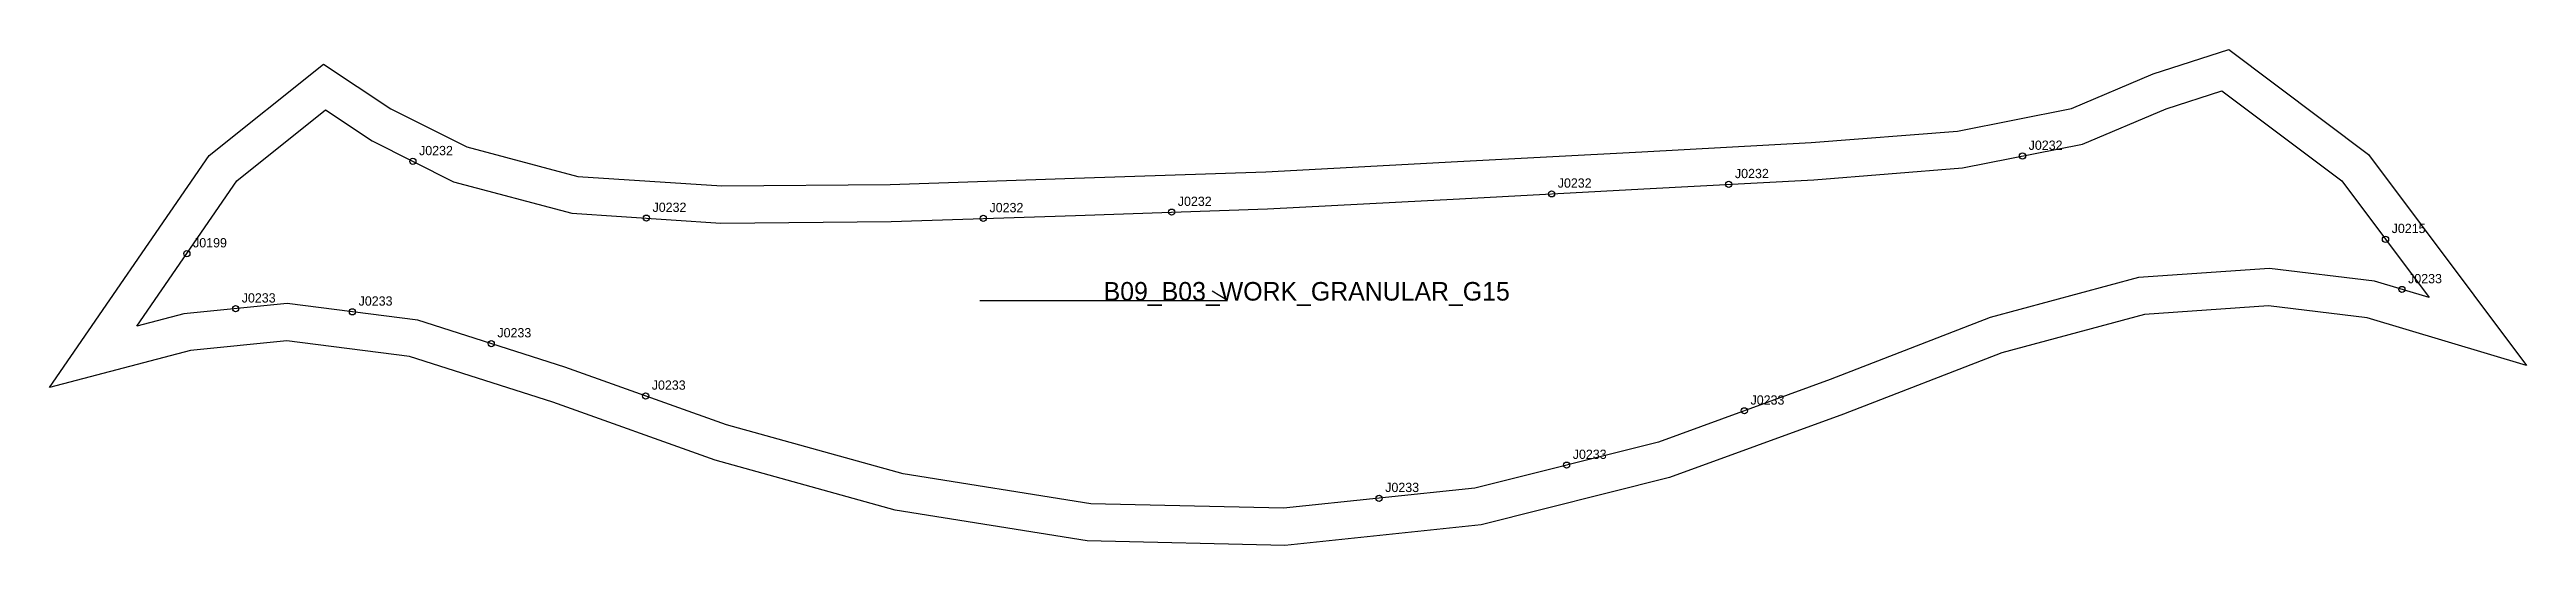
# Model space of a CAD drawing. Header units: millimetres. Extents: x -60 to 739, y -118 to 42.
import ezdxf

# ---------------------------------------------------------------- set-up
doc = ezdxf.new("R2010")
doc.units = ezdxf.units.MM
for name, color, linetype in [('CUT', 1, 'Continuous'), ('GRAIN', 3, 'Continuous'), ('LABEL', 7, 'Continuous'), ('NOTCH', 2, 'Continuous'), ('SEW', 5, 'Continuous')]:
    doc.layers.add(name, color=color, linetype=linetype)

msp = doc.modelspace()

# ---------------------------------------------------------------- linework, layer by layer
at = {"layer": 'CUT'}
msp.add_lwpolyline([(-8.89, 8.26), (27.93, 37.76), (49.73, 23.33), (74.22, 10.97), (110.11, 1.48), (156.57, -1.59), (210.92, -1.1), (270.36, 0.87), (332.21, 2.95), (394, 6.23), (453.52, 9.38), (508.22, 12.37), (555.39, 16.11), (592.26, 23.41), (618.66, 34.57), (643.06, 42.46), (688.07, 8.56), (739.11, -59.61), (687.64, -44.21), (655.8, -40.34), (615.83, -43.11), (569.78, -55.5), (518.62, -75.4), (462.42, -95.85), (401.69, -111.11), (338.32, -117.79), (274.54, -116.28), (212.49, -106.32), (154.4, -90.21), (102, -71.52), (55.77, -56.71), (16.09, -51.7), (-14.95, -54.81), (-60.47, -66.76), (-8.89, 8.26)], close=True, dxfattribs=at)
at = {"layer": 'GRAIN'}
for p, q in [((239.81, -38.66), (319.81, -38.66)), ((319.81, -38.66), (314.81, -35.66))]:
    msp.add_line(p, q, dxfattribs=at)
at = {"layer": 'NOTCH'}
for centre in [(576.42, 8.04), (56.82, 6.31), (424.4, -4.18), (481.6, -1.1), (132.19, -12.01), (240.97, -12.11), (301.75, -10.08), (-16.14, -23.48), (693.6, -18.84), (698.9, -35.06), (-0.42, -41.29), (37.31, -42.29), (82.11, -52.55), (131.94, -69.46), (486.64, -74.27), (429.24, -91.82), (368.71, -102.52)]:
    msp.add_circle(centre, 1, dxfattribs=at)
at = {"layer": 'SEW'}
msp.add_lwpolyline([(0, 0), (28.61, 22.93), (43.7, 12.94), (69.93, -0.31), (108.16, -10.42), (156.23, -13.6), (211.17, -13.1), (270.76, -11.13), (332.73, -9.04), (394.64, -5.76), (454.17, -2.6), (509.03, 0.4), (557.03, 4.2), (595.8, 11.88), (622.85, 23.32), (640.82, 29.13), (679.49, 0), (707.71, -37.69), (690.1, -32.42), (656.11, -28.28), (613.83, -31.22), (566.04, -44.08), (514.39, -64.17), (458.9, -84.37), (399.59, -99.27), (337.83, -105.77), (275.64, -104.3), (215.05, -94.58), (158.02, -78.76), (105.85, -60.15), (58.38, -44.95), (16.25, -39.62), (-17.08, -42.96), (-32.29, -46.95)], close=True, dxfattribs=at)

# ---------------------------------------------------------------- texts
at = {"layer": 'LABEL'}
for s, height, p in [('J0232', 3, (58.82, 8.31)), ('J0232', 3, (578.42, 10.04)), ('J0232', 3, (426.4, -2.18)), ('J0232', 3, (483.6, 0.9)), ('J0232', 3, (134.19, -10.01)), ('J0232', 3, (242.97, -10.11)), ('J0232', 3, (303.75, -8.08)), ('J0215', 3, (695.6, -16.84)), ('J0199', 3, (-14.14, -21.48)), ('J0233', 3, (700.9, -33.06)), ('J0233', 3, (1.58, -39.29)), ('J0233', 3, (39.31, -40.29)), ('B09_B03_WORK_GRANULAR_G15', 6, (279.81, -38.66)), ('J0233', 3, (84.11, -50.55)), ('J0233', 3, (133.94, -67.46)), ('J0233', 3, (488.64, -72.27)), ('J0233', 3, (431.24, -89.82)), ('J0233', 3, (370.71, -100.52))]:
    msp.add_text(s, height=height, dxfattribs=at).set_placement(p)

doc.saveas('drawing.dxf')
